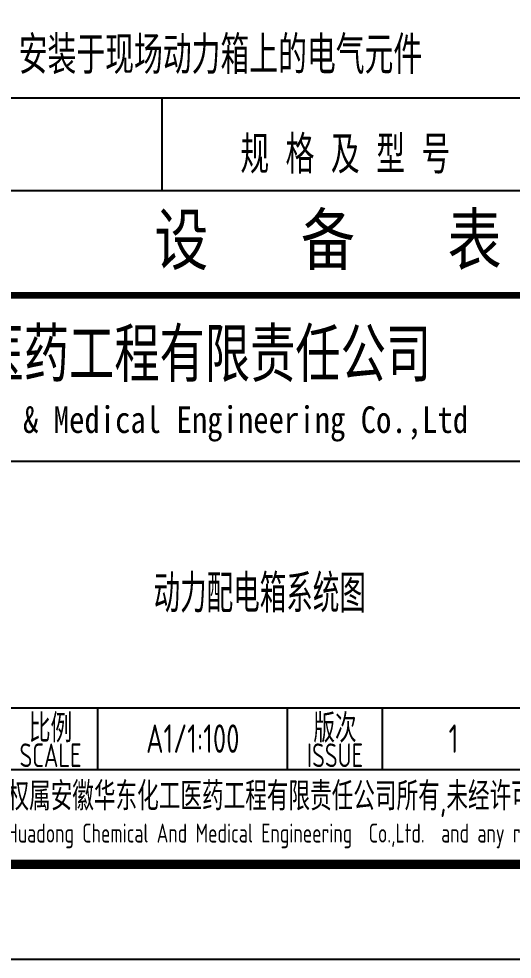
# Model space of a CAD drawing. Extents: x 1234595 to 2088511, y -80443 to 75292.
# Drawn here: x 1961481 to 1966685, y -60601 to -50686 of the extents above; entities that cross this region are included whole.
import ezdxf
from ezdxf.enums import TextEntityAlignment as Align

# ---------------------------------------------------------------- set-up
doc = ezdxf.new("R2010")
doc.units = 0
doc.header["$LTSCALE"] = 1000
doc.header["$MEASUREMENT"] = 0
doc.layers.get('0').update_dxf_attribs({"linetype": 'CONTINUOUS'})
for name, color, linetype in [('DIM_SYMB', 3, 'CONTINUOUS'), ('PUB_TEXT', 7, 'CONTINUOUS'), ('PUB_TITLE', 4, 'CONTINUOUS'), ('SIG_TEXT', 7, 'CONTINUOUS')]:
    doc.layers.add(name, color=color, linetype=linetype)
doc.styles.add('AHD', font='sceie.shx', dxfattribs={"width": 0.7, "bigfont": 'sceic.shx'})
doc.styles.add('ECEC_TQ_S', font='')
doc.styles.add('sceie', font='sceie.shx', dxfattribs={"width": 0.7, "bigfont": 'sceic.shx'})
doc.styles.add('TSSD_Rein', font='Tssdeng.shx', dxfattribs={"width": 0.7, "bigfont": 'hztxt.shx'})
doc.styles.get('ECEC_TQ_S').set_extended_font_data('SimSun')

msp = doc.modelspace()

# ---------------------------------------------------------------- linework, layer by layer
for p, q in [((1962988.6, -51520.3), (1962988.6, -52498.9)), ((1955816.1, -55350.6), (1973816.1, -55350.6)), ((1955816.1, -57950.6), (1973816.1, -57950.6)), ((1962316.1, -58600.6), (1962316.1, -57950.6)), ((1964316.1, -58600.6), (1964316.1, -57950.6)), ((1965316.1, -58600.6), (1965316.1, -57950.6)), ((1955816.1, -58600.6), (1973816.1, -58600.6)), ((1955816.1, -59600.6), (1973816.1, -59600.6))]:
    msp.add_line(p, q)
msp.add_lwpolyline([(1973816.1, -53600.6, 70, 70, 0), (1955816.1, -53600.6, 70, 70, 0), (1955816.1, -59600.6, 0, 0, 0)], format="xyseb")
at = {"layer": 'PUB_TEXT'}
msp.add_line((1955808.7, -51520.3), (1973808.7, -51520.3), dxfattribs=at)
at = {"layer": 'PUB_TITLE'}
msp.add_lwpolyline([(1974816.1, -60600.6), (1974816.1, -1200.6), (1890716.1, -1200.6), (1890716.1, -60600.6)], close=True, dxfattribs=at)
at = {"layer": 'PUB_TITLE', "const_width": 100}
msp.add_lwpolyline([(1973816.1, -59600.6), (1973816.1, -2200.6), (1893216.1, -2200.6), (1893216.1, -59600.6)], close=True, dxfattribs=at)
at = {"layer": 'SIG_TEXT'}
msp.add_line((1973782.4, -52498.9), (1955792.8, -52498.9), dxfattribs=at)

# ---------------------------------------------------------------- texts
at = {"style": 'sceie', "width": 0.8}
for s, p in [('安装于现场动力箱上的电气元件', (1961480, -51268.3)), ('规 格 及 型 号', (1963817.5, -52318.4))]:
    msp.add_text(s, height=400, dxfattribs=at).set_placement(p)
at = {"style": 'sceie'}
msp.add_text('设   备   表', height=600, dxfattribs=at).set_placement((1964741.7, -53334.4), align=Align.CENTER)
for s, height, style, width, p in [('安徽华东化工医药工程有限责任公司', 500, 'ECEC_TQ_S', 0.7, (1962011, -54200.6)), ('安徽华东化工医药工程有限责任公司', 500, 'ECEC_TQ_S', 0.7, (1962011, -54200.6)), ('Anhui Huadong Chemical & Medical Engineering Co.,Ltd', 280, 'ECEC_TQ_S', 0.85, (1962011, -54950.6)), ('Anhui Huadong Chemical & Medical Engineering Co.,Ltd', 280, 'ECEC_TQ_S', 0.85, (1962011, -54950.6)), ('比例', 300, 'AHD', 0.8, (1961816.1, -58150.6)), ('比例', 300, 'AHD', 0.8, (1961816.1, -58150.6)), ('版次', 300, 'AHD', 0.8, (1964816.1, -58150.6)), ('版次', 300, 'AHD', 0.8, (1964816.1, -58150.6)), ('SCALE', 250, 'AHD', 0.8, (1961816.1, -58450.6)), ('SCALE', 250, 'AHD', 0.8, (1961816.1, -58450.6)), ('ISSUE', 250, 'AHD', 0.8, (1964816.1, -58450.6)), ('ISSUE', 250, 'AHD', 0.8, (1964816.1, -58450.6)), ('本文件专有权属安徽华东化工医药工程有限责任公司所有,未经许可不得复制或转让给第三方', 300, 'AHD', 0.8, (1964816.1, -58900.6)), ('本文件专有权属安徽华东化工医药工程有限责任公司所有,未经许可不得复制或转让给第三方', 300, 'AHD', 0.8, (1964816.1, -58900.6)), ('The proprietary right of this document belongs to Anhui Huadong Chemical And Medical Engineering  Co.,Ltd.  and any replication or transfer to the 3rd. side is forbidden without its permission. ', 200, 'AHD', 0.8, (1964816.1, -59300.6)), ('The proprietary right of this document belongs to Anhui Huadong Chemical And Medical Engineering  Co.,Ltd.  and any replication or transfer to the 3rd. side is forbidden without its permission. ', 200, 'AHD', 0.8, (1964816.1, -59300.6))]:
    msp.add_text(s, height=height, dxfattribs=dict(style=style, width=width)).set_placement(p, align=Align.MIDDLE)
at = {"style": 'AHD', "width": 0.8}
for tag, text, p in [('A1/1:100', '1:100', (1963316.1, -58275.6)), ('1', '0', (1966066.1, -58275.6))]:
    msp.add_attdef(tag, text=text, height=300, dxfattribs=at).set_placement(p, align=Align.MIDDLE)
at = {"layer": 'DIM_SYMB', "color": 7, "linetype": 'ByBlock', "style": 'TSSD_Rein', "width": 0.7}
msp.add_text('动力配电箱系统图', height=400, dxfattribs=at).set_placement((1962902.3, -56945.8))

doc.saveas('drawing.dxf')
